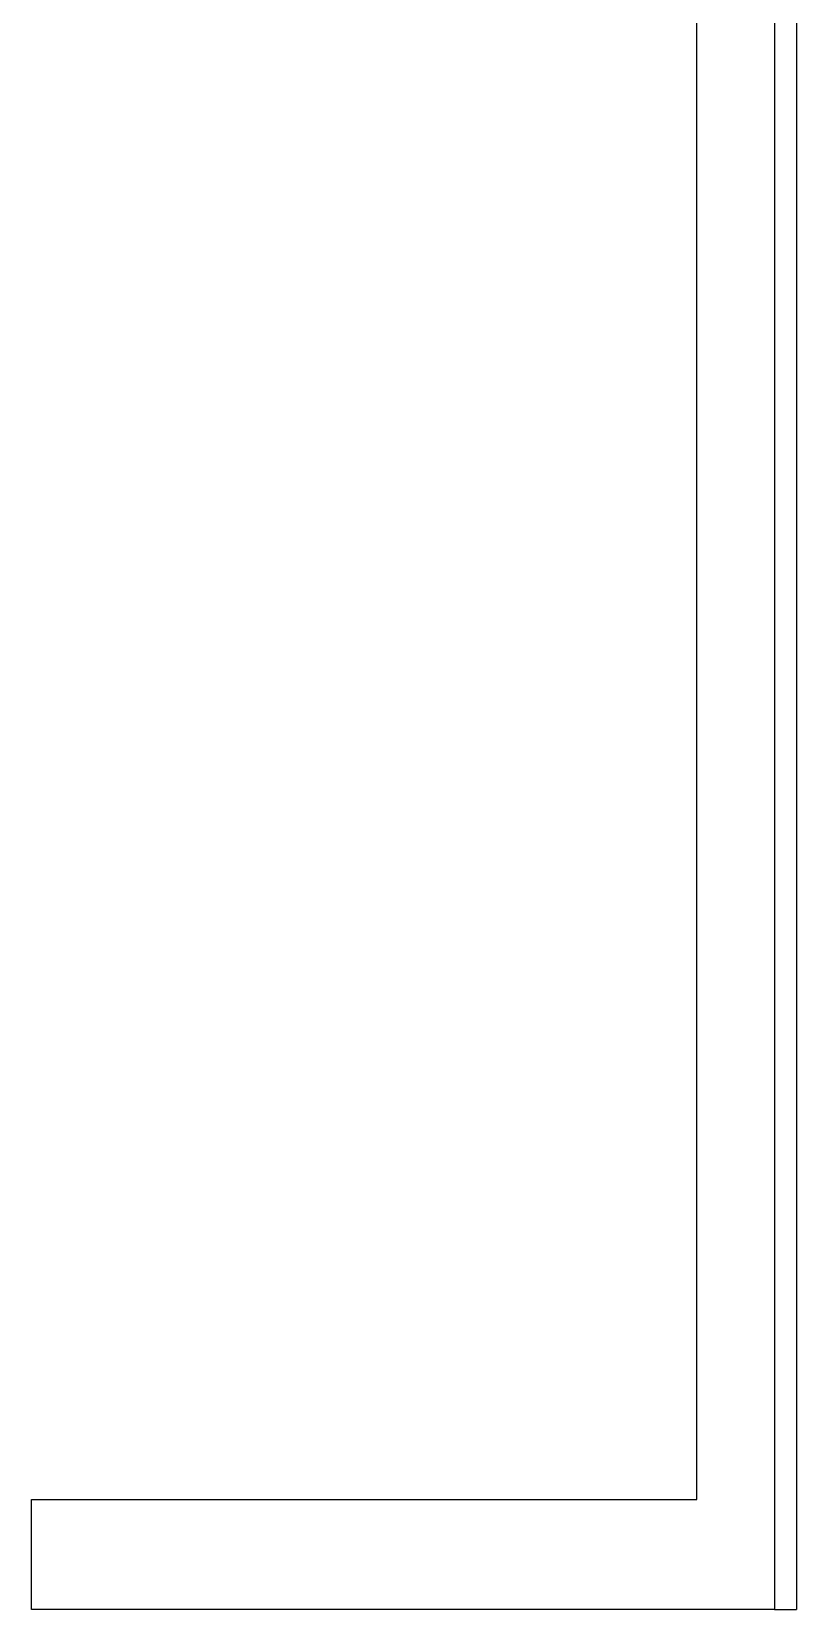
# Model space of a CAD drawing. Header units: millimetres. Extents: x -1893 to 2799, y -925 to 2353.
# Drawn here: x -1078.741 to -1076.633, y 1917.799 to 1922.15 of the extents above; entities that cross this region are included whole.
import ezdxf

# ---------------------------------------------------------------- set-up
doc = ezdxf.new("R2010")
doc.units = ezdxf.units.MM
doc.header["$MEASUREMENT"] = 0
doc.layers.add('Utwórz2D linie widoczne', color=7, linetype='Continuous', true_color=0x000000)

msp = doc.modelspace()

# ---------------------------------------------------------------- linework, layer by layer
at = {"layer": 'Utwórz2D linie widoczne'}
for p, q in [((-1076.6932, 1951.7986), (-1076.6932, 1917.7986)), ((-1076.6331, 1951.7986), (-1076.6331, 1917.7986)), ((-1076.9078, 1918.1021), (-1076.9078, 1951.495)), ((-1078.7413, 1917.7986), (-1078.7413, 1918.1021)), ((-1078.7413, 1918.1021), (-1076.9078, 1918.1021)), ((-1076.6932, 1917.7986), (-1078.7413, 1917.7986)), ((-1076.6932, 1917.7986), (-1076.6331, 1917.7986))]:
    msp.add_line(p, q, dxfattribs=at)

doc.saveas('drawing.dxf')
